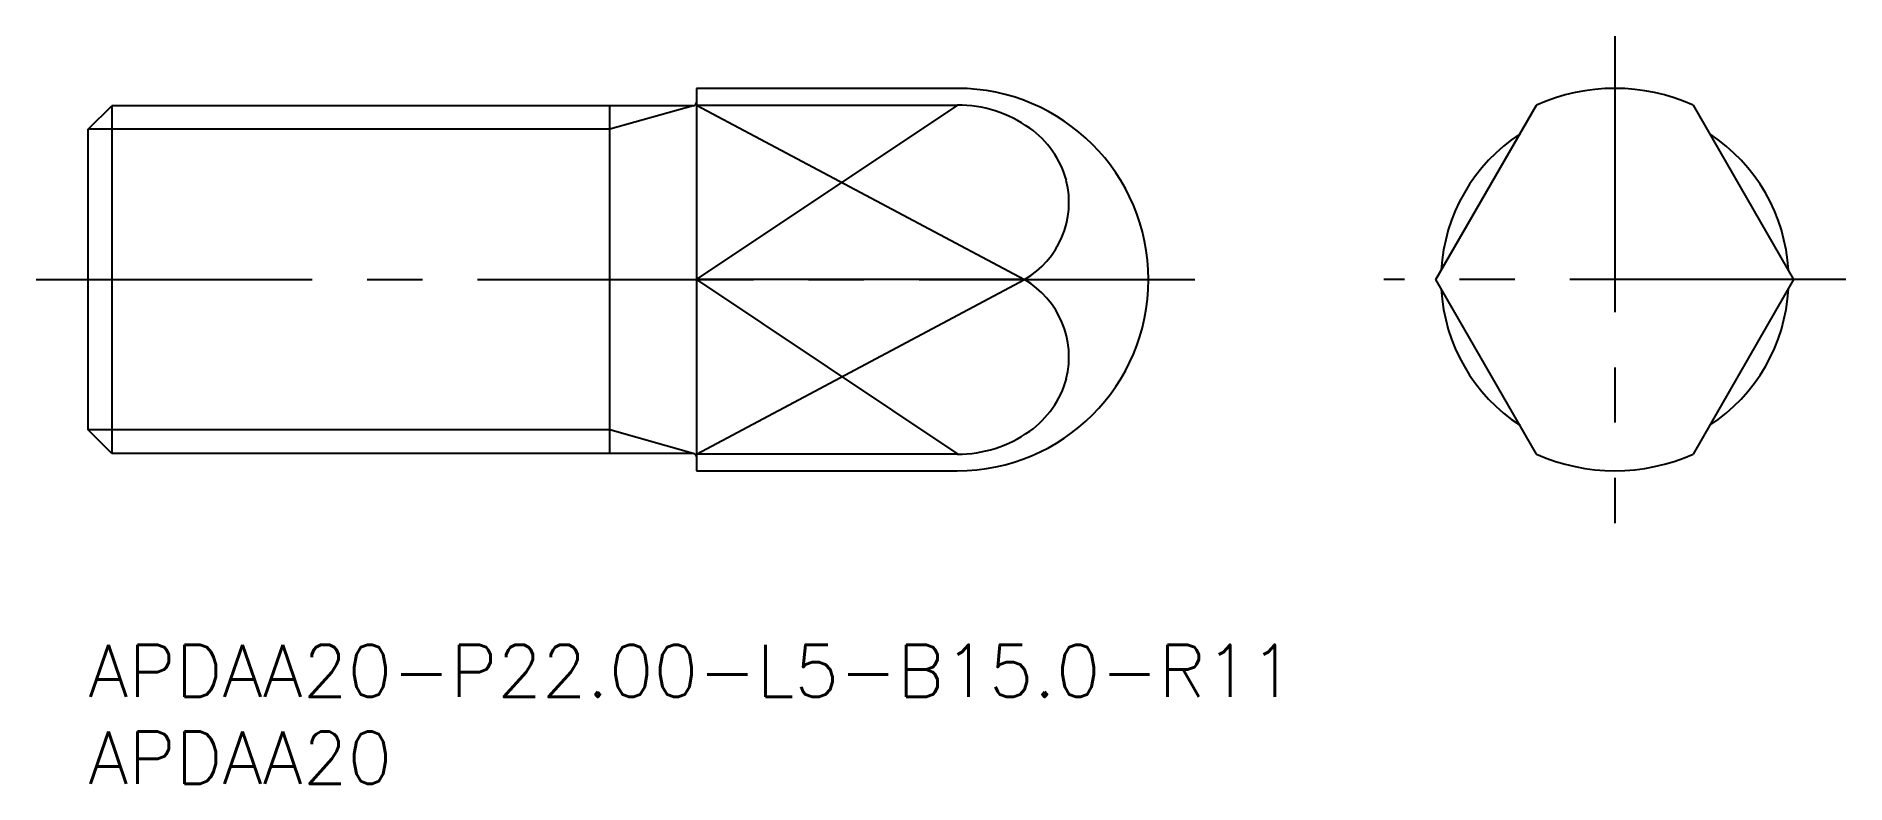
# Model space of a CAD drawing. Extents: x -3 to 101, y -8 to 35.
import ezdxf

# ---------------------------------------------------------------- set-up
doc = ezdxf.new("R2010")
doc.units = 0
doc.header["$LTSCALE"] = 0.5
doc.linetypes.add('CENTER', pattern=[50.8, 31.75, -6.35, 6.35, -6.35])
for name, color, linetype in [('MSM_CENTER', 1, 'CENTER'), ('MSM_CONTINUOUS', 7, 'CONTINUOUS'), ('MSM_NARROW', 5, 'CONTINUOUS'), ('MSM_PART_NUMBER', 7, 'CONTINUOUS')]:
    doc.layers.add(name, color=color, linetype=linetype)
doc.styles.get("Standard").update_dxf_attribs({"font": 'txt.shx', "height": 1, "bigfont": 'bigfont.shx'})

# ---------------------------------------------------------------- blocks, each defined once
blk = doc.blocks.new('*U11')
at = {"layer": 'MSM_PART_NUMBER'}
blk.add_text('APDAA20-P22.00-L5-B15.0-R11', height=3, dxfattribs=at).set_placement((0, -3))
blk = doc.blocks.new('*U12')
at = {"layer": 'MSM_PART_NUMBER'}
blk.add_text('APDAA20', height=3, dxfattribs=at).set_placement((0, -8))

msp = doc.modelspace()

# ---------------------------------------------------------------- linework, layer by layer
at = {"layer": 'MSM_CENTER'}
for p, q in [((87.84, 35), (87.84, 7)), ((-3, 21), (64, 21)), ((101.13, 21), (74.54, 21))]:
    msp.add_line(p, q, dxfattribs=at)
at = {"layer": 'MSM_CONTINUOUS'}
for p, q in [((50, 32), (35, 32)), ((35, 32), (35, 10)), ((0, 29.65), (1.35, 31)), ((34.8, 31), (1.35, 31)), ((1.35, 31), (1.35, 11)), ((30, 11), (30, 31)), ((35, 31.04), (50, 31.04)), ((77.54, 21), (83.34, 31.04)), ((92.34, 31.04), (98.13, 21)), ((0, 12.35), (0, 29.65)), ((53.87, 21), (35, 21)), ((83.34, 10.96), (77.54, 21)), ((98.13, 21), (92.34, 10.96)), ((1.35, 11), (0, 12.35)), ((34.8, 11), (1.35, 11)), ((50, 10.96), (35, 10.96)), ((35, 10), (50, 10))]:
    msp.add_line(p, q, dxfattribs=at)
for centre, radius, start, end in [((50, 21), 11, 270, 90), ((87.84, 21), 11, 65.8523, 114.1477), ((34.8, 31.2), 0.2, 270, 0), ((50.03, 23.92), 7.12, 54.4716, 90.2587), ((50.95, 25.21), 5.54, 15.7169, 54.4434), ((87.84, 21), 10, 123.0728, 176.9272), ((87.84, 21), 10, 3.0728, 56.9272), ((51.28, 25.45), 5.15, 300.1992, 14.0941), ((51.28, 16.55), 5.15, 345.9059, 59.8008), ((87.84, 21), 10, 183.0728, 236.9272), ((87.84, 21), 10, 303.0728, 356.9272), ((50.95, 16.79), 5.54, 305.5566, 344.2831), ((50.03, 18.08), 7.12, 269.7413, 305.5284), ((34.8, 10.8), 0.2, 0, 90), ((87.84, 21), 11, 245.8523, 294.1477)]:
    msp.add_arc(centre, radius, start, end, dxfattribs=at)
at = {"layer": 'MSM_NARROW'}
for p, q in [((34.8, 31), (30, 29.65)), ((35, 31.04), (53.87, 21)), ((35, 21), (50.03, 31.04)), ((30, 29.65), (0, 29.65)), ((35, 10.96), (53.87, 21)), ((35, 21), (50.03, 10.96)), ((30, 12.35), (0, 12.35)), ((34.8, 11), (30, 12.35))]:
    msp.add_line(p, q, dxfattribs=at)

# ---------------------------------------------------------------- block references
at = {"layer": 'MSM_CONTINUOUS'}
for name in ['*U11', '*U12']:
    msp.add_blockref(name, (0, 0), dxfattribs=at)

doc.saveas('drawing.dxf')
